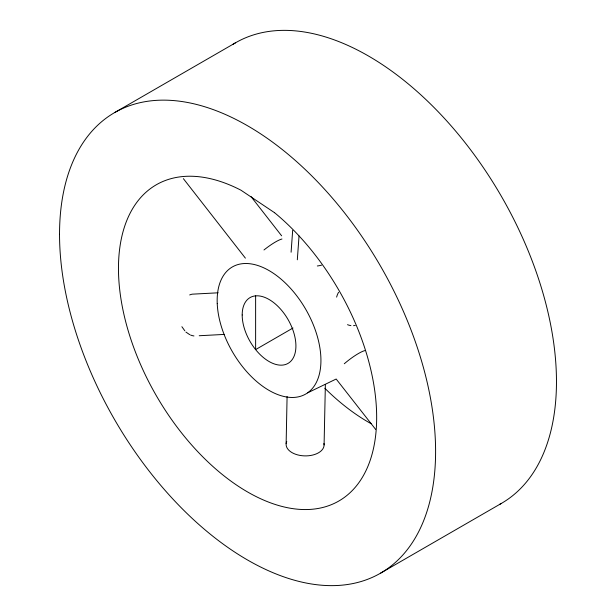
<?xml version="1.0" encoding="UTF-8"?>
<svg xmlns="http://www.w3.org/2000/svg" width="616" height="616" viewBox="0 0 616 616"><rect width="100%" height="100%" fill="white"/><g stroke="black" fill="none" stroke-linecap="round" stroke-linejoin="round"><path stroke-width="0.92" d="M287.087 396.496L286.117 444.406A18.988 11.227 1.2 0 0 306.337 455.886A18.988 11.227 1.2 0 0 323.924 443.458M324.085 444.929L325.371 384.484M291.099 252.221L292.677 230.338M297.32 259.79L299.037 236.005M114.607 112.605L235.481 42.82M293.008 328.012L255.625 349.595L255.625 295.873M380.519 573.18L501.393 503.395M307.569 392.869L336.167 379.025L375.637 429.398M218.141 292.808L192.192 294.171A21.083 16.517 87 0 0 189.682 294.949M199.23 335.735L224.216 334.419M185.886 332.047L189.736 334.665M184.815 330.792L181.889 326.711M250.92 196.45L281.635 235.82M183.36 178.64L245.391 258.142M263.979 249.973A21.275 4.089 -38 0 1 281.951 239.016M233.094 44.244A265.912 153.523 60 0 1 500.993 195.649A265.912 153.523 60 0 1 499.784 504.304M321.567 265.134A20.89 12.99 4.1 0 1 317.325 265.973M344.29 363.748A20.89 4.012 -38 0 1 365.134 350.535M371.125 423.7A182.575 105.413 60 0 1 324.84 388.257M350.92 325.587A21.083 16.517 87 0 1 347.516 324.678M336.606 297.112A21.083 16.517 87 0 1 338.554 292.269M355.232 325.433A21.083 16.517 87 0 1 353.515 325.664M286.155 443.674A18.988 11.227 1.2 0 1 286.763 441.503M193.955 335.943A21.083 16.517 87 0 1 190.552 335.027M274.574 212.713L240.979 190.213A182.575 105.413 60 0 0 133.495 346.846A182.575 105.413 60 0 0 350.566 492.23A182.575 105.413 60 0 0 274.574 212.713M59.536 234.334A265.912 153.523 60 0 0 341.58 585.2A265.912 153.523 60 0 0 341.58 209.14A265.912 153.523 60 0 0 59.536 234.334M242.188 314.976A37.984 21.93 60 0 0 282.482 365.103A37.984 21.93 60 0 0 282.482 311.38A37.984 21.93 60 0 0 242.188 314.976M217.232 303.626A73.381 42.365 60 0 0 297.251 397.058A73.381 42.365 60 0 0 292.669 290.775A73.381 42.365 60 0 0 217.232 303.626"/></g></svg>
